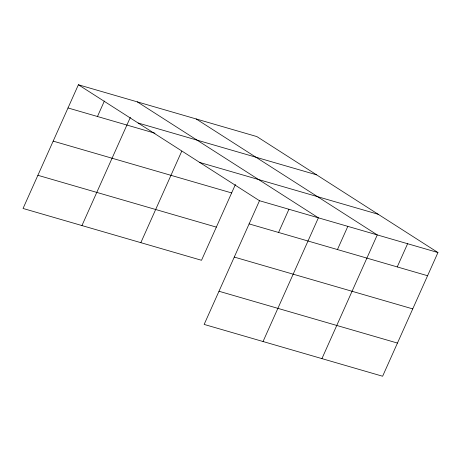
<?xml version="1.0" encoding="UTF-8"?>
<svg xmlns="http://www.w3.org/2000/svg" width="461" height="461" viewBox="0 0 461 461"><rect width="100%" height="100%" fill="white"/><g stroke="black" fill="none" stroke-linecap="round" stroke-linejoin="round"><path stroke-width="0.69" d="M78.387 84.761L259.485 200.714L204.148 324.423L382.613 376.239L437.95 252.536L256.852 136.577L78.387 84.761L23.05 208.464L201.515 260.286L235.421 184.486M97.461 116.5L104.376 101.04M81.943 225.567L130.365 117.319M140.836 242.665L181.726 151.26M278.559 232.459L288.932 209.265M263.041 341.526L318.378 217.817L137.28 101.858M337.452 249.562L347.825 226.368M321.934 358.623L377.271 234.914L196.173 118.961M397.238 266.919L407.61 243.725M138.15 123.024L316.615 174.84M68.015 107.955L154.982 133.206M199.722 162.451L378.187 214.267M259.485 200.714L437.95 252.536M53.176 141.124L231.635 192.94M249.113 223.908L427.578 275.73M37.888 175.295L216.347 227.117M234.274 257.077L412.739 308.899M218.987 291.254L397.451 343.07"/></g></svg>
